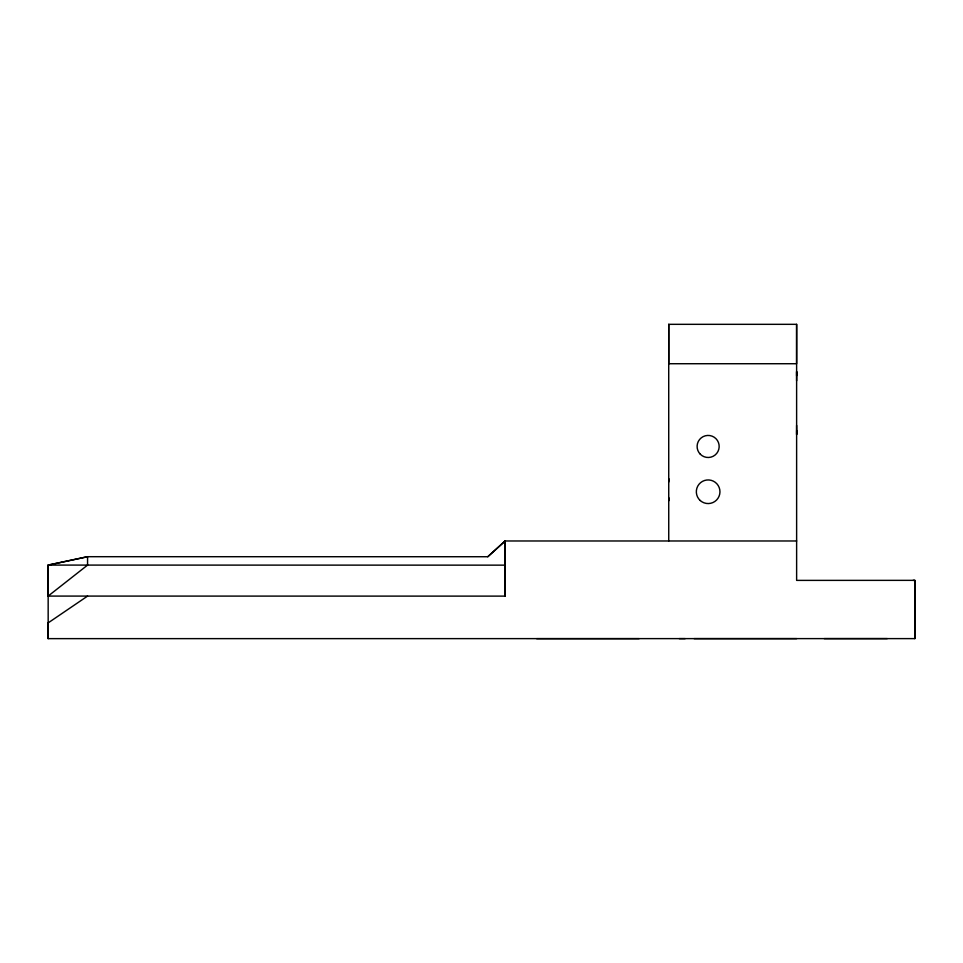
<?xml version="1.0" encoding="UTF-8"?>
<svg xmlns="http://www.w3.org/2000/svg" width="963" height="963" viewBox="0 0 963 963"><rect width="100%" height="100%" fill="white"/><g stroke="black" fill="none" stroke-linecap="round" stroke-linejoin="round"><path stroke-width="1.44" d="M796.618 324.326L796.606 363.725L668.731 363.725L668.719 324.326L796.618 324.326L796.63 580.388L914.838 580.352L914.85 638.613L48.174 638.638L48.15 565.088L87.549 556.698L487.784 556.734L505.106 540.977L796.654 540.977M48.162 596.061L87.561 565.112L87.573 556.722L48.174 565.112L48.174 596.085L505.154 596.121L505.094 541.025M668.743 500.796L668.743 499.316M668.755 480.224L668.743 478.743L668.755 481.982M668.755 499.328L668.743 500.423M796.63 430.401L796.63 434.614L796.618 425.393M796.618 375.811L796.618 371.586L796.618 380.818M505.13 596.121L505.154 541.001L487.784 556.734M48.186 622.868L87.573 596.097M48.15 565.088L505.154 565.149M913.117 580.364L914.826 580.364L914.814 638.613M536.668 638.674L639.083 638.662M679.252 638.638L685.162 638.638M694.13 638.638L796.654 638.638M824.232 638.625L887.26 638.613M668.719 324.326L668.743 541.001M668.743 497.57L668.755 500.435M48.162 622.844L48.174 638.638M700.221 500.519A11.821 11.821 0 0 0 719.698 494.224A11.821 11.821 0 0 0 704.519 480.501A11.821 11.821 0 0 0 700.221 500.519M700.342 454.259A11.026 11.026 0 0 0 718.795 449.312A11.026 11.026 0 0 0 705.277 435.806A11.026 11.026 0 0 0 700.342 454.259"/></g></svg>
